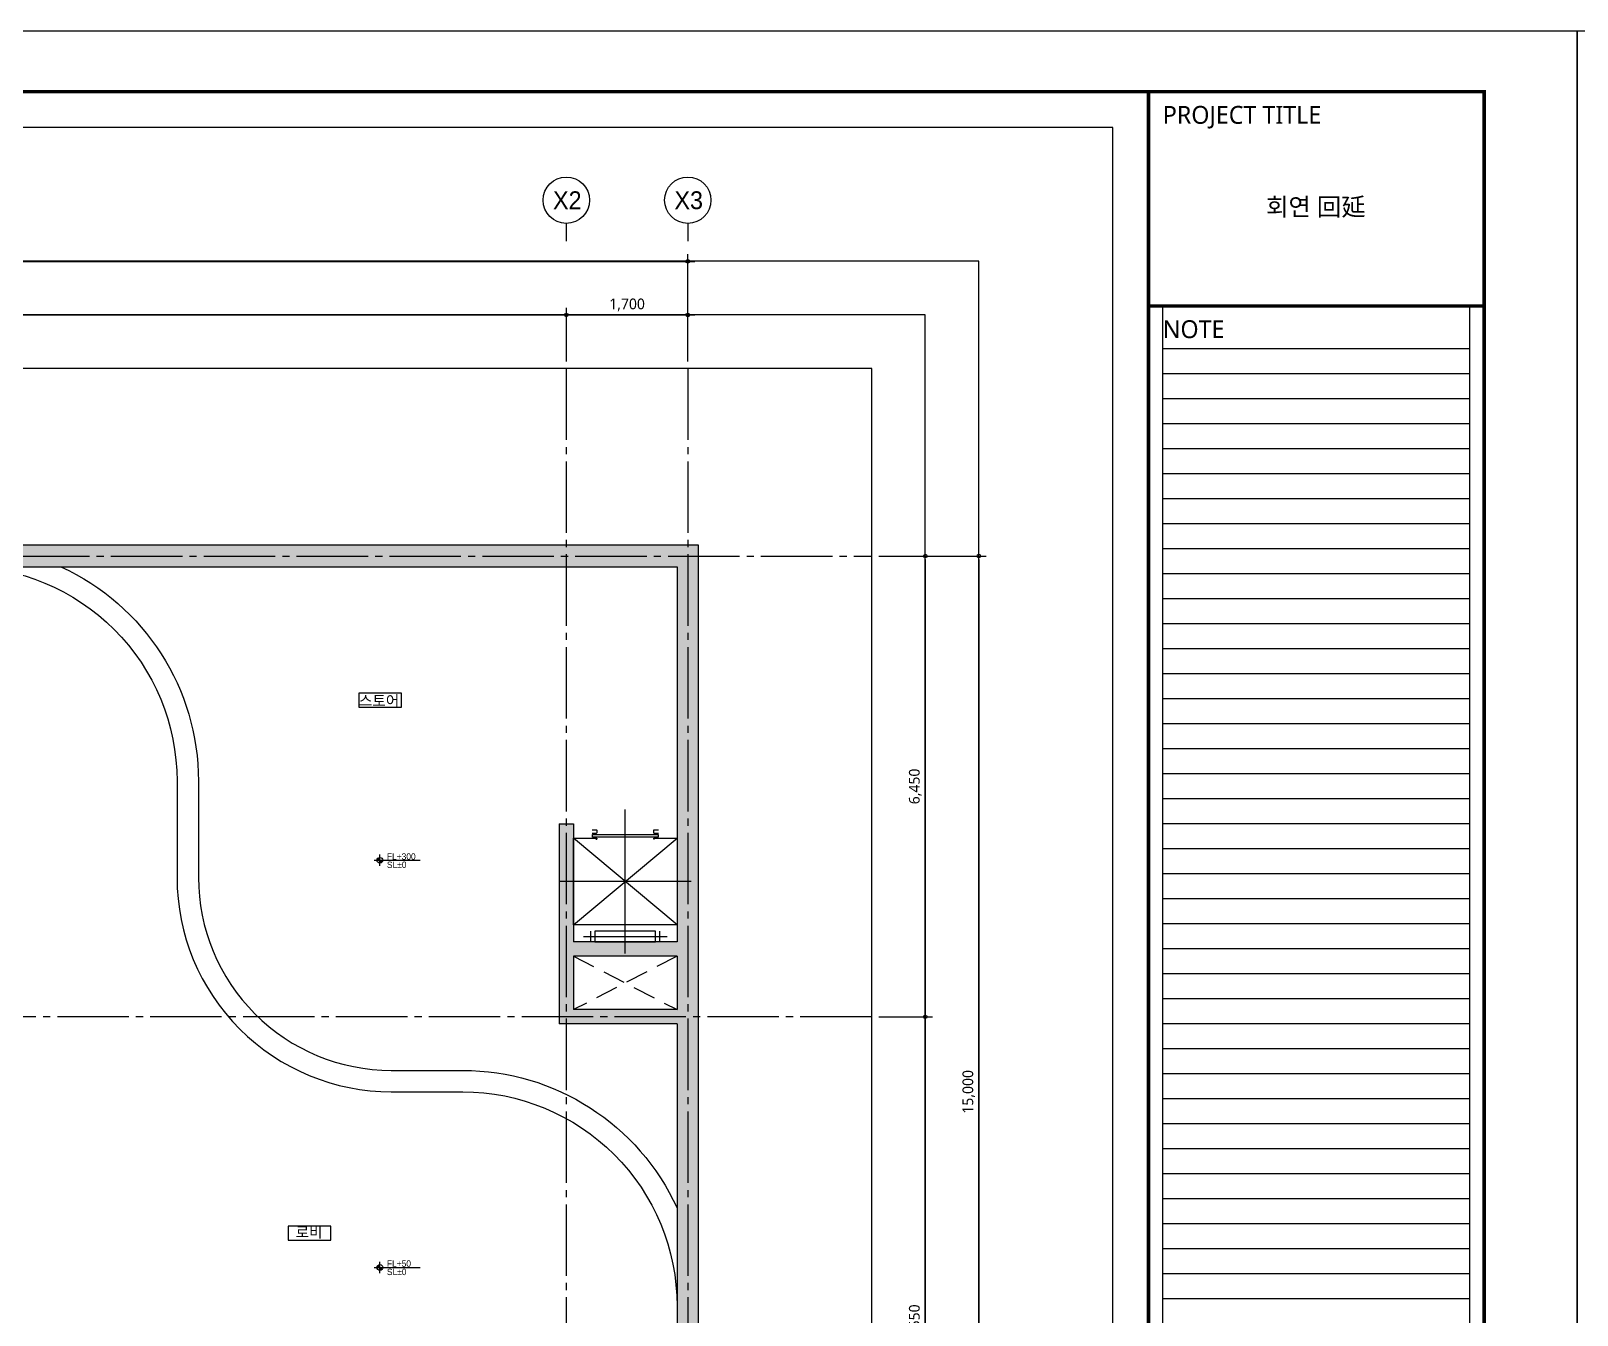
# Model space of a CAD drawing. Header units: millimetres. Extents: x 2135 to 254135, y 1035 to 90135.
# Drawn here: x 22489 to 44135, y 72160 to 90135 of the extents above; entities that cross this region are included whole.
import ezdxf
from ezdxf.enums import TextEntityAlignment as Align

# ---------------------------------------------------------------- set-up
doc = ezdxf.new("R2010")
doc.units = ezdxf.units.MM
for name, pattern in [('CEN3', [26, 20, -2, 2, -2]), ('CENTER2', [28.575, 19.05, -3.175, 3.175, -3.175]), ('HIDDEN2', [4.7625, 3.175, -1.5875])]:
    doc.linetypes.add(name, pattern=pattern)
doc.layers.get('Defpoints').update_dxf_attribs({"color": 157})
for name, color, linetype in [('A-01-CNTL', 1, 'CENTER2'), ('A-01-OPEN', 1, 'HIDDEN2'), ('A-02-WALL', 2, 'Continuous'), ('A-03-TEXT', 3, 'Continuous'), ('A-05-ELEV', 5, 'Continuous'), ('A-07-DIM', 7, 'Continuous'), ('A-07-SYM', 7, 'Continuous'), ('A-251-HACH', 253, 'Continuous'), ('A-TEXT-NOTE', 7, 'Continuous'), ('A-TXT1', 3, 'Continuous'), ('form_TED.A', 40, 'Continuous'), ('TEXT1_TED.A', 2, 'Continuous'), ('TEXT2_TED.A', 3, 'Continuous'), ('WA2(가벽)_TED.A', 7, 'Continuous'), ('현황레벨P', 7, 'Continuous')]:
    doc.layers.add(name, color=color, linetype=linetype)
doc.styles.add('TEXT', font='malgun.ttf')
doc.styles.add('돋움', font='')
doc.styles.add('맑은고딕', font='malgun.ttf')
doc.styles.get('돋움').set_extended_font_data('Dotum')
doc.dimstyles.new('HR-100', dxfattribs={"dimscale": 120, "dimtxt": 3, "dimasz": 1, "dimexe": 2, "dimexo": 2, "dimgap": 1, "dimtad": 1, "dimdec": 0, "dimdsep": 46, "dimlunit": 6, "dimtxsty": '맑은고딕', "dimblk": 'DIMDOT', "dimcen": 2.5, "dimdle": 1.5, "dimclrd": 7, "dimclrt": 3, "dimadec": 0, "dimazin": 0, "dimtfac": 1, "dimtdec": 0, "dimtix": 1, "dimtmove": 2, "dimatfit": 3, "dimfxl": 1, "dimtvp": 1, "dimtolj": 1, "dimtzin": 0, "dimlwd": -1, "dimarcsym": 0})

# ---------------------------------------------------------------- blocks, each defined once
blk = doc.blocks.new('FORM_TED.A')
at = {"layer": 'Defpoints', "color": 143, "ltscale": 100, "true_color": 0x7aafdf}
for points in [[(12, 13.5), (355, 13.5), (355, 283.5), (12, 283.5)], [(30.75, 32.25), (336.25, 32.25), (336.25, 264.75), (30.75, 264.75)], [(38.25, 39.75), (328.75, 39.75), (328.75, 257.25), (38.25, 257.25)], [(45.75, 47.25), (321.25, 47.25), (321.25, 249.75), (45.75, 249.75)]]:
    blk.add_lwpolyline(points, close=True, dxfattribs=at)
at = {"layer": 'form_TED.A', "color": 253, "ltscale": 30}
for p, q in [((362, 8.5), (362, 258.5)), ((405, 8.5), (405, 258.5)), ((405, 252.5), (362, 252.5)), ((405, 249), (362, 249)), ((405, 245.5), (362, 245.5)), ((405, 242), (362, 242)), ((405, 238.5), (362, 238.5)), ((405, 235), (362, 235)), ((405, 231.5), (362, 231.5)), ((405, 228), (362, 228)), ((405, 224.5), (362, 224.5)), ((405, 221), (362, 221)), ((405, 217.5), (362, 217.5)), ((405, 214), (362, 214)), ((405, 210.5), (362, 210.5)), ((405, 207), (362, 207)), ((405, 203.5), (362, 203.5)), ((405, 200), (362, 200)), ((405, 196.5), (362, 196.5)), ((405, 193), (362, 193)), ((405, 189.5), (362, 189.5)), ((405, 186), (362, 186)), ((405, 182.5), (362, 182.5)), ((405, 179), (362, 179)), ((405, 175.5), (362, 175.5)), ((405, 172), (362, 172)), ((405, 168.5), (362, 168.5)), ((405, 165), (362, 165)), ((405, 161.5), (362, 161.5)), ((405, 158), (362, 158)), ((405, 154.5), (362, 154.5)), ((405, 151), (362, 151)), ((405, 147.5), (362, 147.5)), ((405, 144), (362, 144)), ((405, 140.5), (362, 140.5)), ((405, 137), (362, 137)), ((405, 133.5), (362, 133.5)), ((405, 130), (362, 130)), ((405, 126.5), (362, 126.5)), ((405, 123), (362, 123)), ((405, 119.5), (362, 119.5))]:
    blk.add_line(p, q, dxfattribs=at)
at = {"layer": 'form_TED.A', "ltscale": 30}
blk.add_lwpolyline([(420, 0), (0, 0), (0, 297), (420, 297)], close=True, dxfattribs=at)
at = {"layer": 'form_TED.A', "ltscale": 30, "const_width": 0.5}
blk.add_lwpolyline([(407, 8.5), (7, 8.5), (7, 288.5), (407, 288.5)], close=True, dxfattribs=at)
for points in [[(360, 8.5), (360, 288.5)], [(407, 258.5), (360, 258.5)]]:
    blk.add_lwpolyline(points, dxfattribs=at)
at = {"layer": 'TEXT2_TED.A', "style": '맑은고딕'}
for s, p in [('PROJECT TITLE', (362, 286.5)), ('NOTE', (362, 256.5))]:
    blk.add_text(s, height=2.5, dxfattribs=at).set_placement(p, align=Align.TOP_LEFT)
blk = doc.blocks.new('1400X1030_8_P1')
at = {"color": 0, "linetype": 'Continuous'}
for p, q in [((585, 1430), (-585, 1430)), ((-485, 1505), (-485, 1355)), ((485, 1355), (485, 1505)), ((725, 1265), (-725, 53)), ((-725, 1265), (725, 53))]:
    blk.add_line(p, q, dxfattribs=at)
for points in [[(0, 1665), (0, 659), (0, -347)], [(-410, 65), (-400, 65), (-400, 53), (-725, 53), (-725, 1265), (725, 1265), (725, 53), (400, 53), (400, 65), (410, 65), (400, 65)], [(-925, 659), (0, 659), (925, 659)]]:
    blk.add_lwpolyline(points, dxfattribs=at)
for points in [[(-425, 1505), (-425, 1355), (425, 1355), (425, 1505)], [(-460, 40), (460, 40), (460, 0), (-460, 0)]]:
    blk.add_lwpolyline(points, close=True, dxfattribs=at)
for points in [[(-465, -15), (-405, -15, -0.414214), (-400, -20), (-400, -60, -0.414214), (-405, -65), (-465, -65)], [(465, -65), (405, -65, -0.414214), (400, -60), (400, -20, -0.414214), (405, -15), (465, -15)]]:
    blk.add_lwpolyline(points, format="xyb", dxfattribs=at)
blk = doc.blocks.new('DIMDOT')
blk.add_line((-2, 0), (2, 0))
blk.add_circle((0, 0), 0.5)
blk = doc.blocks.new('*D188')
at = {"layer": 'A-07-DIM', "color": 0, "lineweight": -2, "ltscale": 50, "transparency": 16777216}
for p, q in [((9285, 85510), (9285, 86260)), ((29985, 85510), (29985, 86260))]:
    blk.add_line(p, q, dxfattribs=at)
at = {"layer": 'A-07-DIM', "color": 7, "ltscale": 50, "transparency": 16777216}
blk.add_line((9335, 86160), (29935, 86160), dxfattribs=at)
at = {"layer": 'Defpoints', "color": 0, "ltscale": 50, "transparency": 16777216}
for p in [(29985, 86160), (9285, 85410, 0), (29985, 85410, 0)]:
    blk.add_point(p, dxfattribs=at)
at = {"layer": 'A-07-DIM', "color": 7, "ltscale": 50, "transparency": 16777216, "xscale": 50, "yscale": 50, "zscale": 50, "rotation": 180}
blk.add_blockref('DIMDOT', (9285, 86160), dxfattribs=at)
at = {"layer": 'A-07-DIM', "color": 7, "ltscale": 50, "transparency": 16777216, "xscale": 50, "yscale": 50, "zscale": 50}
blk.add_blockref('DIMDOT', (29985, 86160), dxfattribs=at)
at = {"layer": 'A-07-DIM', "color": 3, "ltscale": 50, "transparency": 16777216, "insert": (19635, 86300), "char_height": 150, "attachment_point": 5, "style": '맑은고딕'}
blk.add_mtext('\\A1;20,700', dxfattribs=at)
blk = doc.blocks.new('*D189')
at = {"layer": 'A-07-DIM', "color": 0, "lineweight": -2, "ltscale": 50, "transparency": 16777216}
for p, q in [((9285, 85510), (9285, 87010)), ((31685, 85510), (31685, 87010))]:
    blk.add_line(p, q, dxfattribs=at)
at = {"layer": 'A-07-DIM', "color": 7, "ltscale": 50, "transparency": 16777216}
blk.add_line((9335, 86910), (31635, 86910), dxfattribs=at)
at = {"layer": 'Defpoints', "color": 0, "ltscale": 50, "transparency": 16777216}
for p in [(31685, 86910), (9285, 85410, 0), (31685, 85410, 0)]:
    blk.add_point(p, dxfattribs=at)
at = {"layer": 'A-07-DIM', "color": 7, "ltscale": 50, "transparency": 16777216, "xscale": 50, "yscale": 50, "zscale": 50, "rotation": 180}
blk.add_blockref('DIMDOT', (9285, 86910), dxfattribs=at)
at = {"layer": 'A-07-DIM', "color": 7, "ltscale": 50, "transparency": 16777216, "xscale": 50, "yscale": 50, "zscale": 50}
blk.add_blockref('DIMDOT', (31685, 86910), dxfattribs=at)
at = {"layer": 'A-07-DIM', "color": 3, "ltscale": 50, "transparency": 16777216, "insert": (20485, 87050), "char_height": 150, "attachment_point": 5, "style": '맑은고딕'}
blk.add_mtext('\\A1;22,400', dxfattribs=at)
blk = doc.blocks.new('*D190')
at = {"layer": 'A-07-DIM', "color": 0, "lineweight": -2, "ltscale": 50, "transparency": 16777216}
for p, q in [((29985, 85510), (29985, 86260)), ((31685, 85510), (31685, 86260))]:
    blk.add_line(p, q, dxfattribs=at)
at = {"layer": 'A-07-DIM', "color": 7, "ltscale": 50, "transparency": 16777216}
blk.add_line((30035, 86160), (31635, 86160), dxfattribs=at)
at = {"layer": 'Defpoints', "color": 0, "ltscale": 50, "transparency": 16777216}
for p in [(31685, 86160), (29985, 85410, 0), (31685, 85410, 0)]:
    blk.add_point(p, dxfattribs=at)
at = {"layer": 'A-07-DIM', "color": 7, "ltscale": 50, "transparency": 16777216, "xscale": 50, "yscale": 50, "zscale": 50, "rotation": 180}
blk.add_blockref('DIMDOT', (29985, 86160), dxfattribs=at)
at = {"layer": 'A-07-DIM', "color": 7, "ltscale": 50, "transparency": 16777216, "xscale": 50, "yscale": 50, "zscale": 50}
blk.add_blockref('DIMDOT', (31685, 86160), dxfattribs=at)
at = {"layer": 'A-07-DIM', "color": 3, "ltscale": 50, "transparency": 16777216, "insert": (30835, 86301), "char_height": 150, "attachment_point": 5, "style": '맑은고딕'}
blk.add_mtext('\\A1;1,700', dxfattribs=at)
blk = doc.blocks.new('*D194')
at = {"layer": 'A-07-DIM', "color": 0, "lineweight": -2, "ltscale": 50, "transparency": 16777216}
for p, q in [((34360, 82785), (35110, 82785)), ((34360, 76335), (35110, 76335))]:
    blk.add_line(p, q, dxfattribs=at)
at = {"layer": 'A-07-DIM', "color": 7, "ltscale": 50, "transparency": 16777216}
blk.add_line((35010, 82735), (35010, 76385), dxfattribs=at)
at = {"layer": 'Defpoints', "color": 0, "ltscale": 50, "transparency": 16777216}
for p in [(34260, 82785, 0), (34260, 76335, 0), (35010, 76335)]:
    blk.add_point(p, dxfattribs=at)
at = {"layer": 'A-07-DIM', "color": 7, "ltscale": 50, "transparency": 16777216, "xscale": 50, "yscale": 50, "zscale": 50}
for p, rotation in [((35010, 82785), 90), ((35010, 76335), 270)]:
    blk.add_blockref('DIMDOT', p, dxfattribs=dict(at, rotation=rotation))
at = {"layer": 'A-07-DIM', "color": 3, "ltscale": 50, "transparency": 16777216, "insert": (34870, 79560), "char_height": 150, "attachment_point": 5, "rotation": 90, "style": '맑은고딕'}
blk.add_mtext('\\A1;6,450', dxfattribs=at)
blk = doc.blocks.new('*D195')
at = {"layer": 'A-07-DIM', "color": 0, "lineweight": -2, "ltscale": 50, "transparency": 16777216}
for p, q in [((34360, 82785), (35860, 82785)), ((34360, 67785), (35860, 67785))]:
    blk.add_line(p, q, dxfattribs=at)
at = {"layer": 'A-07-DIM', "color": 7, "ltscale": 50, "transparency": 16777216}
blk.add_line((35760, 82735), (35760, 67835), dxfattribs=at)
at = {"layer": 'Defpoints', "color": 0, "ltscale": 50, "transparency": 16777216}
for p in [(34260, 82785, 0), (34260, 67785, 0), (35760, 67785)]:
    blk.add_point(p, dxfattribs=at)
at = {"layer": 'A-07-DIM', "color": 7, "ltscale": 50, "transparency": 16777216, "xscale": 50, "yscale": 50, "zscale": 50}
for p, rotation in [((35760, 82785), 90), ((35760, 67785), 270)]:
    blk.add_blockref('DIMDOT', p, dxfattribs=dict(at, rotation=rotation))
at = {"layer": 'A-07-DIM', "color": 3, "ltscale": 50, "transparency": 16777216, "insert": (35619, 75285), "char_height": 150, "attachment_point": 5, "rotation": 90, "style": '맑은고딕'}
blk.add_mtext('\\A1;15,000', dxfattribs=at)
blk = doc.blocks.new('*D196')
at = {"layer": 'A-07-DIM', "color": 0, "lineweight": -2, "ltscale": 50, "transparency": 16777216}
for p, q in [((34360, 76335), (35110, 76335)), ((34360, 67785), (35110, 67785))]:
    blk.add_line(p, q, dxfattribs=at)
at = {"layer": 'A-07-DIM', "color": 7, "ltscale": 50, "transparency": 16777216}
blk.add_line((35010, 76285), (35010, 67835), dxfattribs=at)
at = {"layer": 'Defpoints', "color": 0, "ltscale": 50, "transparency": 16777216}
for p in [(34260, 76335, 0), (34260, 67785), (35010, 67785)]:
    blk.add_point(p, dxfattribs=at)
at = {"layer": 'A-07-DIM', "color": 7, "ltscale": 50, "transparency": 16777216, "xscale": 50, "yscale": 50, "zscale": 50}
for p, rotation in [((35010, 76335), 90), ((35010, 67785), 270)]:
    blk.add_blockref('DIMDOT', p, dxfattribs=dict(at, rotation=rotation))
at = {"layer": 'A-07-DIM', "color": 3, "ltscale": 50, "transparency": 16777216, "insert": (34870, 72060), "char_height": 150, "attachment_point": 5, "rotation": 90, "style": '맑은고딕'}
blk.add_mtext('\\A1;8,550', dxfattribs=at)
blk = doc.blocks.new('CA002')
at = {"layer": '현황레벨P'}
h = blk.add_hatch(color=256, dxfattribs=at)
h.paths.add_polyline_path([(-0.15, 0.32, 0.414214), (-0.32, -0.15), (0, 0)])
h.paths.add_polyline_path([(0.32, 0.15), (0, 0), (0.15, -0.32, 0.414214)])
for p, q in [((-0.64, -0.3), (4.51, 2.15)), ((0.3, -0.64), (-0.3, 0.64))]:
    blk.add_line(p, q, dxfattribs=at)
blk.add_circle((0, 0), 0.354, dxfattribs=at)

msp = doc.modelspace()

# ---------------------------------------------------------------- hatches: boundary and pattern name
at = {"layer": 'A-251-HACH'}
h = msp.add_hatch(color=256, dxfattribs=at)
h.dxf.hatch_style = 1
h.paths.add_polyline_path([(31834.6, 82935.4), (20534.6, 82935.4), (20534.6, 82635.4), (31534.6, 82635.4), (31534.6, 77383.4), (30084.6, 77383.4), (30084.6, 79035.4), (29884.6, 79035.4), (29884.6, 76235.4), (31534.6, 76235.4), (31534.6, 71935.4), (31834.6, 71935.4)])
h.paths.add_polyline_path([(31534.6, 77183.4), (31534.6, 76435.4), (30084.6, 76435.4), (30084.6, 77183.4)], flags=16)
h.paths.add_polyline_path([(20112.8, 77107.3, 0.598768), (13088.1, 77726.3), (12487.5, 78090.6), (12331.9, 77834.1), (13190, 77313.6, -0.625685), (19837, 76989.4), (23834.6, 67635.4), (24134.6, 67635.4), (24134.6, 67935.4), (24032.7, 67935.4)])
h.paths.add_polyline_path([(10846.2, 73456.8), (10596.5, 73623.6), (9434.6, 71708.3), (9434.6, 79591.7), (10536.6, 78923.2), (10692.2, 79179.7), (9434.6, 79942.6), (9434.6, 82935.4), (9134.6, 82935.4), (9134.6, 70635.4)])

# ---------------------------------------------------------------- linework, layer by layer
at = {"layer": 'A-01-CNTL', "linetype": 'CEN3', "ltscale": 50}
for p, q in [((29984.6, 85410.4), (29984.6, 65160.4)), ((31684.6, 85410.4), (31684.6, 65160.4)), ((6709.6, 82785.4), (34259.6, 82785.4)), ((34259.6, 76335.4), (6709.6, 76335.4))]:
    msp.add_line(p, q, dxfattribs=at)
at = {"layer": 'A-01-OPEN', "ltscale": 100}
for p, q in [((31534.6, 77183.4), (30084.6, 76435.4)), ((30084.6, 77183.4), (31534.6, 76435.4))]:
    msp.add_line(p, q, dxfattribs=at)
at = {"layer": 'A-02-WALL'}
for p, q in [((29884.6, 79035.4), (29884.6, 76235.4)), ((29884.6, 79035.4), (30084.6, 79035.4)), ((30084.6, 79035.4), (30084.6, 77383.4)), ((31534.6, 77383.4), (30084.6, 77383.4)), ((31534.6, 77183.4), (30084.6, 77183.4)), ((30084.6, 77183.4), (30084.6, 76435.4)), ((31534.6, 77183.4), (31534.6, 76435.4)), ((31534.6, 76435.4), (30084.6, 76435.4)), ((31534.6, 76235.4), (29884.6, 76235.4))]:
    msp.add_line(p, q, dxfattribs=at)
for points in [[(31534.6, 71935.4), (31834.6, 71935.4), (31834.6, 82935.4), (20534.6, 82935.4), (20534.6, 82635.4)], [(20534.6, 82635.4), (31534.6, 82635.4)], [(31534.6, 82635.4), (31534.6, 77383.4)], [(31534.6, 76235.4), (31534.6, 71935.4)]]:
    msp.add_lwpolyline(points, dxfattribs=at)
at = {"layer": 'A-05-ELEV', "ltscale": 100}
for points in [[(21534.6, 82635.4, -0.4142136), (24534.6, 79635.4), (24534.6, 78285.4, 0.4142136), (27534.6, 75285.4), (28534.6, 75285.4, -0.4142136), (31534.6, 72285.4)], [(22909.4, 82635.4, -0.2932733), (24834.6, 79635.4), (24834.6, 78285.4, 0.4142136), (27534.6, 75585.4), (28534.6, 75585.4, -0.2932733), (31534.6, 73660.1, -0.2932733)]]:
    msp.add_lwpolyline(points, format="xyb", dxfattribs=at)
at = {"layer": 'A-07-SYM', "ltscale": 50}
for p, q in [((29984.6, 87440.4), (29984.6, 87190.4)), ((31684.6, 87440.4), (31684.6, 87190.4))]:
    msp.add_line(p, q, dxfattribs=at)
for centre in [(29984.6, 87765.4), (31684.6, 87765.4)]:
    msp.add_circle(centre, 325, dxfattribs=at)
at = {"layer": 'A-TEXT-NOTE'}
for points in [[(27675.4, 80867.5), (27081.8, 80867.5), (27081.8, 80667.5), (27675.4, 80667.5)], [(26686.6, 73407), (26093, 73407), (26093, 73207), (26686.6, 73207)]]:
    msp.add_lwpolyline(points, close=True, dxfattribs=at)

# ---------------------------------------------------------------- block references
at = {"linetype": 'Continuous', "rotation": 180}
msp.add_blockref('1400X1030_8_P1', (30809.6, 78888.4), dxfattribs=at)
at = {"layer": 'A-07-SYM', "xscale": 112.4999999997851, "yscale": 112.4999999997851, "zscale": 281.2499999999999, "rotation": 334.5321951155058}
for p in [(27375.6, 78525.9), (27375.6, 72827.7)]:
    msp.add_blockref('CA002', p, dxfattribs=at)
at = {"layer": 'WA2(가벽)_TED.A', "xscale": 100, "yscale": 100, "zscale": 100}
for p in [(2134.6, 60435.4), (44134.6, 60435.4)]:
    msp.add_blockref('FORM_TED.A', p, dxfattribs=at)

# ---------------------------------------------------------------- texts
at = {"layer": 'A-03-TEXT', "ltscale": 50, "style": '돋움'}
for s, p in [('X2', (29998.2, 87765.4)), ('X3', (31698.2, 87765.4))]:
    msp.add_text(s, height=250, dxfattribs=at).set_placement(p, align=Align.MIDDLE_CENTER)
at = {"layer": 'A-03-TEXT', "ltscale": 50, "char_height": 150, "attachment_point": 1, "style": 'TEXT'}
for s, insert in [('\\pxt40;{\\fGulim|b0|i0|c129|p50;스토어}', (27081.8, 80834.4)), ('\\pxt40;{\\fGulim|b0|i0|c129|p50;로비}', (26195.1, 73396.2))]:
    msp.add_mtext_dynamic_manual_height_columns(s, width=2077.749, gutter_width=12.5, heights=[0], dxfattribs=dict(at, insert=insert))
at = {"layer": 'A-TXT1', "ltscale": 50, "style": '돋움'}
for s, p in [('FL+300', (27473.1, 78579.3)), ('SL±0', (27473.1, 78463.2)), ('SL±0', (27473.1, 72765)), ('FL+50', (27473.1, 72881.1))]:
    msp.add_text(s, height=90, dxfattribs=at).set_placement(p, align=Align.MIDDLE_LEFT)
at = {"layer": 'TEXT1_TED.A', "style": '맑은고딕'}
msp.add_text('회연 回延', height=250, dxfattribs=at).set_placement((40477.2, 87674), align=Align.MIDDLE_CENTER)

# ---------------------------------------------------------------- dimensions: what is measured, and where the dimension line sits
at = {"layer": 'A-07-DIM', "ltscale": 50}
for base, p1, p2, picture, middle in [((31684.6, 86910.4, 0), (9284.6, 85410.4), (31684.6, 85410.4), '*D189', (20484.6, 87050.4, 0)), ((29984.6, 86160.4, 0), (9284.6, 85410.4), (29984.6, 85410.4), '*D188', (19634.6, 86300.4, 0)), ((31684.6, 86160.4, 0), (29984.6, 85410.4), (31684.6, 85410.4), '*D190', (30834.6, 86300.9, 0))]:
    dim = msp.add_linear_dim(base=base, p1=p1, p2=p2, dimstyle='HR-100', override={"dimscale": 50}, dxfattribs=at)
    dim.commit()
    dim.dimension.update_dxf_attribs({"geometry": picture, "text_midpoint": middle})
for base, p1, p2, picture, middle in [((35009.6, 76335.4), (34259.6, 82785.4, 0), (34259.6, 76335.4, 0), '*D194', (34869.6, 79560.4)), ((35759.6, 67785.4), (34259.6, 82785.4, 0), (34259.6, 67785.4, 0), '*D195', (35619.2, 75285.4)), ((35009.6, 67785.4), (34259.6, 76335.4, 0), (34259.6, 67785.4), '*D196', (34869.6, 72060.4))]:
    dim = msp.add_linear_dim(base=base, p1=p1, p2=p2, angle=270, dimstyle='HR-100', override={"dimscale": 50}, dxfattribs=at)
    dim.commit()
    dim.dimension.update_dxf_attribs({"geometry": picture, "text_midpoint": middle})

doc.saveas('drawing.dxf')
